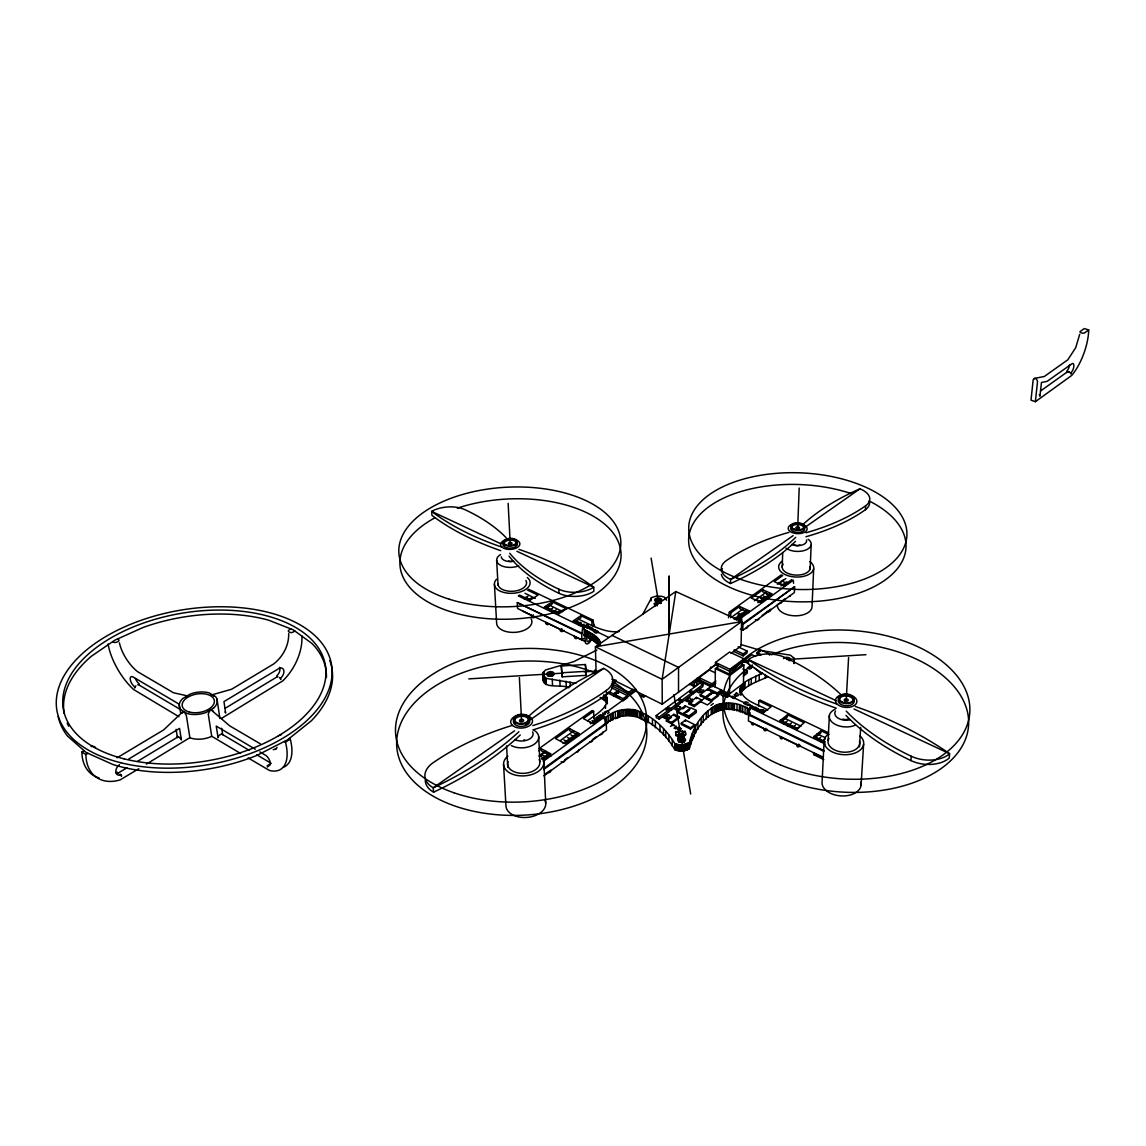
<?xml version="1.0" encoding="UTF-8"?>
<svg xmlns="http://www.w3.org/2000/svg" width="1146" height="1146" viewBox="0 0 1146 1146"><rect width="100%" height="100%" fill="white"/><g stroke="black" fill="none" stroke-linecap="round" stroke-linejoin="round"><path stroke-width="1.5" d="M685.552 734.901C661.156 733.512 691.167 741.004 684.95 731.363L675.624 731.965L675.682 732.709M750.043 712.654L749.971 715.72C721.192 697.814 696.481 719.043 689.448 748.696L683.317 750.974L676.24 750.272L676.24 744.083L674.736 743.439C660.354 719.444 629.885 695.88 603.956 718.843M677.057 750.53L677.057 744.327L676.24 744.083M677.916 750.73L677.916 744.542L677.057 744.327M677.845 711.351L677.845 712.583L682.916 715.09L682.916 713.872L690.307 708.314L685.236 705.821L677.845 711.351L682.916 713.872M678.303 732.28L678.303 731.463L682.443 731.191L682.873 734.586L678.719 734.844L678.303 731.463M678.518 692.184L678.547 667.387L612.007 635.385M678.776 750.902L678.79 744.699L677.916 744.542M678.719 734.844L678.719 734.027L682.873 733.755M678.976 718.055L678.976 716.837L673.891 714.302L666.413 719.903L666.413 721.135L671.499 723.685L678.976 718.055L675.166 716.164M690.221 692.327L690.221 690.279L699.891 683.116L702.899 684.563L702.885 686.597L693.23 693.788L688.789 691.353L679.005 698.616L679.005 700.65L682.028 702.14L691.783 694.863L691.797 692.829L682.028 700.091L682.028 702.14M679.234 742.407C682.042 729.042 687.772 748.811 679.234 739.313M679.592 742.049L679.592 738.955M680.094 741.763L680.094 738.669M568.96 687.815C562.815 683.689 540.84 690.007 543.849 677.859L543.333 678.862M679.678 751.002L679.693 744.814L678.79 744.699M679.693 744.814L680.595 744.886L680.595 751.074L682.414 751.06L682.429 744.857L689.477 742.493C696.539 712.826 721.35 691.754 750.114 709.603M680.681 741.562L680.695 738.468M680.581 701.18L680.566 703.214L670.697 710.577L667.674 709.073L667.674 707.039L677.558 699.69L680.581 701.18L670.697 708.529L670.697 710.577M681.354 741.462L681.354 738.368M681.297 723.212L681.297 724.444L690.522 729.042L694.662 725.891L694.677 724.659L685.451 720.075L681.297 723.212L690.537 727.81L694.677 724.659M681.512 751.088L681.512 744.886L682.429 744.857M682.028 741.462L682.042 738.382M682.443 731.191L682.873 734.586M682.687 741.591L682.687 738.497M683.317 750.974L683.331 744.771M683.274 741.806L683.274 738.726M683.732 742.121L683.747 739.027M683.833 713.5L683.833 715.548L688.932 718.069L696.31 712.497L696.324 710.448L691.224 707.942L683.833 713.5L688.932 716.021L696.324 710.448M684.062 742.493L684.076 739.399M684.205 750.845L684.219 744.642M684.993 732.108L684.95 731.363M685.079 750.659L685.093 744.47M685.236 705.821L685.236 707.039L682.772 708.887M543.204 680.925L542.932 673.318L545.439 670.009L573.759 661.629L596.865 650.083M685.437 721.307L685.451 720.075M685.91 750.429L685.938 744.241M686.712 750.157L686.726 743.969M687.485 749.842L687.5 743.654M688.187 749.498L688.216 743.296M688.918 718.069L688.932 716.021M688.889 742.909L688.861 749.097L689.477 742.493M689.147 704.117L689.147 702.885L696.467 697.413L701.524 699.877L701.51 701.108L694.204 706.595L689.147 704.117L692.8 701.381M689.949 683.646L689.935 684.864L697.155 679.521L697.169 678.303M690.623 744.685L690.651 738.497M690.522 729.042L690.537 727.81M692.399 733.555L692.356 739.729L694.247 735.718L694.29 729.558M693.23 693.788L693.244 691.754L702.899 684.563M694.204 706.595L694.218 705.377L701.524 699.877M695.636 733.125L695.679 726.965M696.453 698.645L696.467 697.413M697.9 729.343L697.943 723.198M715.878 683.002L712.053 685.867L699.103 679.635L699.117 677.601L709.374 670.023L715.133 672.759M700.321 695.751L700.321 694.519L707.555 689.104L712.611 691.554L712.597 692.771L705.363 698.201L700.321 695.751M701.123 724.845L701.18 718.7M703.214 722.238L703.257 716.107M705.363 698.201L705.377 696.983L712.611 691.554M706.237 718.914L706.294 712.783M706.294 697.427L706.28 698.645L711.351 701.123L718.571 695.665L718.585 694.433L713.514 691.983L706.294 697.427L711.365 699.891L718.585 694.433M707.54 690.336L707.555 689.104M708.07 717.009L708.142 710.878M740.66 663.448L743.854 664.952L743.453 683.303L729.501 693.903L712.21 685.58L708.214 688.574L708.199 689.792L717.296 694.175L721.278 691.181L721.292 689.964L717.31 692.958L717.296 694.19M710.463 667.101L710.448 668.304L714.373 665.396M600.447 644.453C599.73 636.03 589.775 632.907 583.586 629.025M711.208 714.116L711.279 707.984M711.351 701.123L711.365 699.891M711.852 707.555L711.781 713.672L719.573 709.99L719.659 703.873M712.053 685.867L712.067 683.833L715.906 680.968M712.196 686.798L712.21 685.58M712.898 712.869L712.97 706.753M713.5 693.215L713.514 691.983M714.617 711.809L714.703 705.692M715.147 686.998L715.376 668.619L718.198 666.528M715.462 662.445L715.433 664.508L729.887 671.355L743.94 660.855L743.983 658.792L729.558 652.045L715.462 662.445L729.93 669.293L743.983 658.792M715.534 711.308L715.62 705.191M716.766 710.764L716.852 704.647M717.582 664.379L717.525 668.49L729.558 674.206L741.72 665.095L741.777 662.345M717.625 710.463L717.711 704.36M718.556 710.205L718.642 704.088M720.863 709.746L720.949 703.644M721.908 709.603L721.994 703.486M722.911 709.489L722.997 703.372M724.143 709.388L724.243 703.286M725.117 709.345L725.217 703.243M726.535 709.331L726.636 703.229M728.383 703.286L728.283 709.388L729.945 709.532L730.045 703.429M795.553 541.327A268.952 137.491 -1.8 0 1 730.532 583.515L730.604 579.446A24.324 13.408 1.3 0 1 726.406 560.552A215.863 123.997 4.3 0 1 788.935 532.374M729.558 674.206L729.63 670.081M729.501 693.903L729.816 675.481L743.854 664.952M729.887 671.355L729.93 669.293M730.704 617.766L730.79 612.824L739.628 606.478L748.882 610.66L748.839 612.637L739.6 608.454L739.628 606.478M731.692 709.761L731.793 703.644M732.867 709.961L732.982 703.859M734.342 710.291L734.457 704.188M736.964 711.021L737.079 704.905M739.958 621.991L740.058 617.049L748.882 610.66M739.313 711.738L739.442 705.621M740.216 693.459C738.096 680.853 754.469 678.088 762.391 673.089M740.416 692.012L740.517 687.457M767.877 676.77C758.609 681.311 747.034 684.348 740.588 692.929L740.717 686.855M740.875 695.35L740.989 686.296M740.588 692.929L741.562 685.466M740.803 712.21L740.932 706.094M740.259 629.125L742.809 630.286L742.923 624.369L794.608 586.723L742.164 624.011L742.923 624.369M742.15 684.835L741.433 691.539M743.224 653.879L734.285 649.71L734.257 651.716L743.181 655.884L743.224 653.879L747.063 651.028L738.124 646.874M742.665 712.855L742.809 706.738M743.425 683.618L743.281 689.677L744.298 688.875L744.442 682.801M755.586 656.443L751.833 654.695L744.929 659.867L744.886 661.872L748.639 663.634M744.857 688.445L744.986 682.386M745.144 707.583L745 713.7L747.106 714.517L747.249 708.4M747.063 651.028L747.006 653.034L743.181 655.884M742.78 668.963L747.307 671.098L747.264 673.117L743.281 676.126M748.653 686.039L748.796 679.979M748.753 709.016L748.453 720.963L823.358 757.449M751.189 684.592L751.332 678.547M755.629 682.199L755.787 676.14M769.611 655.183L769.654 653.979L760.643 649.811L756.847 652.661L756.818 653.865L759.812 655.254M759.153 680.48L759.325 674.435M758.638 706.036L758.767 700.937L759.97 700.005L828.615 732.881M762.835 589.818L751.303 598.097L760.543 602.223L772.046 593.9L762.835 589.818L762.778 591.78L770.456 595.189M765.27 677.773L765.37 674.75M782.217 567.112L782.689 553.045M787.546 714.717L780.025 720.691L796.728 728.756L804.22 722.711L787.546 714.717L787.474 716.78L781.2 721.765M794.608 586.723L794.379 592.554L742.809 630.286M797.659 528.564L799.192 488.038M793.705 662.574L793.877 658.062L790.411 655.154L761.99 650.684M793.949 663.061L793.877 658.062M794.293 659.065L794.121 663.563L794.121 658.549M810.136 569.591L811.167 544.937M813.674 568.874L811.998 607.48A17.362 9.798 2.2 0 1 792.803 615.689A17.362 9.798 2.2 0 1 777.532 604.357M829.045 734.615L821.08 730.79L820.98 732.853L814.749 737.938M824.146 740.373L822.126 781.443A19.582 12.42 3.9 0 0 842.296 795.954A19.582 12.42 3.9 0 0 860.832 782.102M828.114 740.23L829.36 715.577M846.178 700.937L848.599 657.518M805.939 536.743A186.139 93.786 0.6 0 0 865.445 509.684L865.674 505.744A23.078 12.004 2.9 0 0 859.944 488.826A303.676 168.218 7.2 0 0 802.415 524.911M859.486 746.863L860.675 727.466M861.061 785.354L863.626 744.255M582.369 633.437L517.29 602.61L517.591 608.497L581.91 639.84L581.724 633.881L582.827 627.034L584.073 626.203L573.115 620.917L580.936 615.703L591.88 620.946L593.098 620.115L593.9 625.644L594.53 625.215M855.389 706.48A361.635 249.37 0.2 0 1 949.604 753.71L949.203 758.036A27.518 16.918 5.6 0 1 910.912 760.572L911.256 756.245A219.96 125.516 7 0 1 846.206 711.107M721.178 695.078L721.307 693.659M1035.368 401.702L1037.545 381.36L1036.385 378.997A5.114 4.04 54.1 0 0 1034.709 378.409L1033.162 379.827L1031.013 400.155L1035.368 401.702L1071.682 375.473A37.188 15.199 -70 0 0 1088.7 329.991L1084.36 328.558L1080.263 331.409A2.091 0.931 5.3 0 0 1080.592 332.555A5.286 2.335 5.3 0 0 1082.254 333.099A2.091 0.931 5.3 0 0 1084.603 332.841L1088.7 329.991M740.416 688.087C741.218 701.094 758.752 704.217 767.662 710.119M749.226 714.359L824.275 750.759L823.659 751.26L748.596 714.846L750 707.727L751.203 706.796L763.494 712.726L771.043 706.81L758.767 700.937M679.191 730.804L679.363 729.314M728.469 617.751L729.329 612.165L781.243 574.934L782.689 575.564L774.223 581.638L783.42 585.678L791.857 579.561M731.105 653.32L741.061 645.972L741.577 621.59L675.811 591.537L662.13 679.306L662.245 704.217L611.821 679.234M1079.69 334.331L1075.722 347.682L1067.828 359.787L1044.364 376.475L1034.251 378.452M700.063 690.007L699.877 689.033L703.042 690.565M740.015 618.897L737.609 616.147M733.454 697.126L732.595 696.267L731.091 697.026L734.3 698.573L735.345 697.599L733.97 696.926L732.623 697.756M666.686 600.275L664.465 597.166L661.586 596.264L655.899 596.178L651.644 597.596L642.791 614.17M697.097 691.095L697.069 691.683A4.469 2.679 0.4 0 0 699.332 692.786L700.779 691.697A4.326 2.607 0.4 0 0 698.516 690.594L697.585 690.737M601.621 715.505L600.633 714.617L599.172 715.663M602.853 715.749L601.564 716.68L598.986 715.577M593.657 717.811L595.934 720.992M682.987 738.984L684.334 736.291L681.569 736.477M758.222 708.486L757.134 710.577L760.185 709.431M793.705 662.044L794.379 659.566M548.189 673.289C556.154 682.285 550.882 663.348 548.304 676.312M587.64 720.891C594.545 714.732 611.864 706.896 605.675 695.235L605.819 701.338L606.893 703.3L606.764 697.198M240.56 753.438L211.709 736.262L210.176 737.021A19.081 11.073 -9.9 0 1 191.224 738.21L189.878 737.652L186.34 715.491L184.764 712.697A6.188 2.879 58 0 0 183.245 711.795L182.343 713.127M585.162 627.048L586.423 625.186L588.371 624.885M210.993 695.121L231.578 689.262L273.808 663.878C282.904 656.73 289.064 645.313 288.677 633.609M276.043 748.811L277.103 747.421M675.982 725.891L674.12 728.254L676.613 727.151L675.352 728.87L678.747 727.266M744.47 612.68C745.545 608.812 742.049 614.643 746.719 612.537M788.921 660.411L788.863 658.649L785.382 658.32M182.586 711.91L163.692 729.887L117.078 757.807M656.372 599.143C654.509 601.249 659.308 602.137 660.368 600.547C661.084 597.41 653.621 598.298 656.386 602.094M821.295 742.307L824.962 739.285M818.273 739.256L820.722 737.236M821.08 730.79L813.603 736.892L824.791 742.279M797.215 729.1L799.679 727.108M793.061 727.08L795.525 725.103M329.804 660.554A139.01 78.601 -9.5 0 1 311.34 720.791L287.646 739.757L256.89 755.415A139.01 78.601 -9.5 0 1 113.139 764.597L86.179 752.507L67.456 736.019A139.01 78.601 -9.5 0 1 58.145 716.508M787.646 726.063L791.342 723.097M783.492 724.057L787.187 721.092M780.584 721.078L783.062 719.115M759.669 711.795L762.334 709.718L763.752 709.832M765.113 710.491L762.591 713.199M747.063 705.707L749.126 704.102M736.95 695.407L734.07 694.763L735.761 696.31L738.11 695.665M735.374 693.76L736.792 692.685M677.343 729.873L679.979 727.882L681.412 728.913L678.604 728.928M710.892 705.377L713.313 703.544M738.912 620.917L740.388 619.8M718.513 692.614L716.823 693.129M743.324 674.106L747.307 671.098M691.339 715.176L692.069 714.617M719.359 694.19L721.865 692.299L723.298 693.287L720.548 693.287M671.499 723.685L671.499 722.453L678.976 716.837M701.151 700.707L704.647 698.072L711.824 701.581L707.383 704.933L700.98 701.81M686.612 712.311L689.075 710.463M670.439 726.421L673.074 724.43L674.507 725.461L671.699 725.475M666.413 721.149L671.398 717.41M758.079 652.905L760.615 651.014M699.389 692.356L701.782 691.883M669.178 715.047L667.559 716.25L665.912 714.66M676.828 709.46L679.249 708.959M687.786 701.266L690.193 700.779M665.611 718.084L668.061 717.582M732.337 668.061L735.044 666.041M692.213 698.902L690.623 700.077L689.949 697.785L687.872 698.587M702.312 691.11L703.759 690.021M659.236 719.115L659.222 717.067L669.221 709.632L666.198 708.128L656.2 715.548L656.214 717.597L659.236 719.115L669.221 711.68L669.221 709.632M676.498 706.695L678.103 705.492C677.73 706.781 683.303 706.652 679.377 708.113M693.144 685.895L693.989 684.534L691.496 685.093L694.648 686.612M698.501 683.761L696.94 684.921L696.582 682.973L695.264 682.486A1.504 0.902 0.3 0 0 694.175 683.288L694.204 683.446M662.245 704.217L716.895 663.821M697.628 680.552L696.424 681.44L697.771 682.085A1.547 0.917 0.4 0 1 698.859 681.283L700.507 682.085A1.49 0.888 0.4 0 1 699.418 682.887L699.16 682.901M699.103 679.635L699.877 679.062M545.439 773.951L549.45 771.014M567.657 757.707L564.878 759.741A5.243 3.008 54.3 0 1 561.125 761.761M596.321 736.749L592.511 739.528A5.171 3.023 54.2 0 1 589.732 741.978M762.162 615.474L770.757 609.199A4.727 3.137 53.9 0 1 766.875 611.391M784.867 598.871L782.073 600.919A4.699 3.152 53.9 0 1 779.165 603.426M543.849 775.842L606.478 730.016L606.349 723.871L604.63 716.909L603.125 716.135L592.897 723.541L583.386 718.657L593.628 711.308L592.124 710.549L539.121 748.553M543.562 769.611L606.349 723.871M642.104 696.439L643.235 694.72L640.055 695.436L643.952 697.37M544.207 768.149L605.561 723.47M623.18 700.707L627.378 697.67L627.349 695.636L618.482 691.224L614.285 694.232L614.313 696.267L623.18 700.707L623.152 698.659L627.349 695.636M593.829 722.51L595.118 721.579M600.303 717.826L598.527 719.115L597.711 716.494L595.92 717.783M604.171 715.032L604.386 713.958M542.875 759.741L550.94 753.896L541.37 748.825L538.677 750.759M579.102 733.526L565.107 743.639L555.566 738.64L569.562 728.584L579.102 733.526L579.16 735.603M736.334 620.058L737.895 618.926M543.132 761.46L604.63 716.909M742.164 624.011L741.519 617.723L793.304 580.205L793.576 583.3M539.422 756.202L546.141 751.361M778.822 583.643L785.855 578.572M612.293 686.053L628.81 694.275L628.782 692.227L632.979 689.204M738.153 614.242L741.261 616.491M628.81 694.275L635.801 689.219M733.798 618.897L735.36 617.766M738.311 615.631L739.442 614.829M541.485 759.082L548.662 753.896M563.03 743.51L577.398 733.125M590.333 723.771L636.317 690.537M734.629 619.47L746.232 611.076M757.835 602.696L769.439 594.301M781.042 585.921L786.844 581.724M623.882 699.576L624.412 698.458M538.949 755.973L544.679 751.848M560.437 740.502L573.315 731.22M732.767 616.319L742.837 609.07M754.34 600.776L765.843 592.496M777.346 584.202L783.09 580.062M607.624 692.915L613.497 695.851L613.454 693.817L617.651 690.809L611.778 687.887M613.497 695.851L617.694 692.843L617.651 690.809M1040.568 390.987L1066.511 372.464M616.448 681.025L612.25 684.019L628.782 692.227M615.832 679.936L614.17 681.111L614.156 679.893M514.568 730.804L433.245 787.803L433.603 792.187A313.331 175.295 -7.9 0 0 520.255 734.987M530.598 719.573L603.67 668.39A26.387 15.686 -2 0 1 606.363 690.451L606.463 694.705A213.457 120.301 -4.5 0 1 532.976 729.916M793.147 535.626L730.604 579.446A269.281 137.233 -1.8 0 0 795.711 537.331M804.779 527.475L859.944 488.826M675.811 591.537L595.419 646.802L596.063 671.441M593.356 631.002L595.49 629.555M581.91 639.84L585.119 637.649L585.234 641.602A4.842 2.65 -63.9 0 0 588.528 643.364A4.842 2.65 -63.9 0 0 591.608 637.248M591.637 627.707L589.832 629.125L591.236 629.799M578.873 625.258L581.566 622.851M581.409 625.96L584.159 624.112M574.49 622.034L580.993 617.68L580.936 615.703M578.042 623.61L580.177 622.178M557.2 613.325L559.764 611.635M552.329 612.451L556.182 609.916M550.037 609.887L552.616 608.197M552.157 601.908L544.307 607.022L558.646 613.941L566.482 608.77L552.157 601.908L552.229 603.885L545.697 608.154M546.47 608.168L549.049 606.478M528.793 599.63L531.372 597.968M523.98 598.771L527.862 596.278M248.166 757.964L269.453 770.47A46.198 22.404 57.4 0 0 285.483 742.164L290.296 739.098L289.222 738.482M275.198 749.455L275.985 748.954L273.264 749.699M605.117 718.084L605.26 724.229C630.271 702.498 661.672 726.278 674.736 749.627L676.24 750.272M138.838 768.708L120.029 779.939A47.674 32.059 -54 0 1 85.893 754.526L81.882 751.991L84.116 750.687M146.344 764.138L189.878 737.652M221.264 718.542L282.861 680.824A44.293 28.979 -58.8 0 0 301.899 635.987M605.26 724.229L608.368 722.367L608.225 716.221M225.06 708.371L275.914 677.558M119.413 772.318L126.905 767.791M137.377 761.445L177.816 736.978M128.438 759.211L179.55 728.398L181.397 739.958A2.55 1.175 57.7 0 0 179.994 737.823A6.446 2.965 57.7 0 0 178.475 736.907L177.229 736.104L176.112 729.357M326.424 677.53A132.664 75.006 -9.5 0 0 311.898 643.422L293.204 629.813L290.883 628.91L289.193 629.899A2.507 1.39 -7.3 0 0 288.634 631.632A6.332 3.51 -7.2 0 0 290.153 632.449A2.507 1.39 -7.3 0 0 293.19 632.062L294.894 631.045M85.893 754.526L87.97 753.309M620.129 710.663L620.244 716.794L615.445 718.7L615.316 712.568M583.414 626.203L586.423 625.186M726.535 696.324C730.79 698.788 722.267 695.923 729.486 695.966M748.539 704.561L750.286 704.661M589.603 722.352L590.648 722.281M743.367 614.972L739.141 613.54M593.957 630.587L592.31 630.501M752.865 708.5L757.076 707.927L754.928 706.896M619.184 631.575C604.687 633.165 591.35 625.071 578.73 619.284M724.673 693.946L724.945 693.932A1.518 0.917 1 0 1 726.32 694.591L722.252 695.593L724.229 696.553M745.616 704.647L743.74 703.186A3.51 2.12 1.5 0 1 745.874 701.782L748.137 702.699M607.509 713.757L609.085 712.397A3.538 2.149 -1.7 0 0 606.836 711.05L604.357 712.153M688.846 716.866L687.858 716.852M675.624 732.38L678.733 732.179M681.626 739.987L682.93 739.901M711.007 685.222L713.141 685.079M627.091 693.645L630.314 693.445M561.325 665.984L585.362 664.522L586.107 671.298L586.222 675.352L562.113 676.828L561.325 665.984L562.113 676.828M561.955 672.774L586.107 671.298M468.8 678.876L562.93 673.132M584.216 671.843L596.622 671.083M740.731 662.316L747.994 661.872M787.202 659.494L865.946 654.681M596.751 630.529L598.413 631.847A3.352 1.934 -1.7 0 1 596.235 633.108L594.158 632.291M657.016 600.06L658.205 600.003M656.787 603.77L656.773 602.982L660.583 602.767M657.761 603.698L654.337 603.512L661.185 603.111M630.859 709.302L630.945 715.433L628.839 715.419L628.739 709.302M680.595 744.886L681.512 744.886M693.745 685.451L696.095 685.552M642.877 695.88L645.828 696.009M211.48 694.705L211.852 694.72A6.117 2.922 57.9 0 1 213.371 695.608L213.815 696.052M752.578 666.17L749.541 665.869L752.707 667.359M542.86 674.364L546.126 678.389L575.965 683.36M591.651 629.125L593.055 628.567L591.479 627.807M751.504 705.435C755.873 708.429 745.545 705.864 752.65 706.738M576.911 620.788C581.366 623.152 570.622 621.691 577.555 622.149M736.205 617.164L739.442 617.809M594.158 719.072L597.553 719.817M760.514 650.355L741.032 644.582M1068.573 371.805L1069.304 372.049L1067.843 372.364M290.883 628.91L268.493 620.144A132.664 75.006 -9.5 0 0 143.408 627.335L114.872 640.156L91.207 656.372A132.664 75.006 -9.5 0 0 64.233 713.528M783.219 581.71L787.746 583.686M780.426 583.729L784.938 585.721M766.23 593.972L770.771 595.992M763.365 596.035L767.906 598.054M760.514 598.097L765.041 600.132M757.635 600.175L762.176 602.209M741.949 613.01L744.485 614.156M729.329 612.165L730.79 612.824M740.058 617.049L741.519 617.723M756.847 652.661L761.359 654.753M500.802 543.748L431.641 511.388L431.942 515.342A260.357 129.67 -0.3 0 0 500.773 550.682M516.86 551.255L593.728 587.225L593.843 591.307A24.539 13.623 -1.9 0 1 558.962 593.299A195.336 103.269 0.2 0 1 509.039 556.154M836.336 700.722L748.424 659.595L748.338 663.792A289.48 156.787 5.2 0 0 836.279 708.199M854.028 709.002L949.604 753.71A27.561 16.889 5.6 0 1 911.256 756.245M744.929 659.867L748.696 661.629M715.376 668.619L729.816 675.481M528.65 589.259L593.098 620.115M527.418 590.047L537.975 595.103L530.111 600.175L519.539 595.075L518.293 595.877L582.827 627.034M736.09 693.23L739.299 694.763M524.997 593.284L535.311 598.398M548.175 604.587L562.643 611.549M785.211 718.556L801.183 726.235M817.141 733.913L825.321 737.666M699.117 677.601L712.067 683.833M588.328 626.117L590.262 627.034L586.193 627.55L588.127 628.481M761.159 709.904L762.72 710.649M525.627 597.367L530.412 599.673M546.384 607.38L559.162 613.54M575.134 621.232L608.669 637.405M696.668 679.822L711.136 686.798M720.777 691.439L764.167 712.354M780.225 720.103L797.903 728.627M813.975 736.362L825.22 741.791M581.151 625.114L582.54 625.788M750 707.727L825.206 744.026M708.214 688.574L717.31 692.958M517.29 602.61L581.724 633.881M586.91 636.703L589.975 638.895A2.407 1.318 -63.9 0 1 588.485 641.388A2.407 1.318 -63.9 0 1 586.91 640.972L586.695 636.03M700.321 694.519L705.377 696.983M690.221 690.279L693.244 691.754M707.454 698.544L710.649 700.091M522.519 611.062L531.529 615.445A4.756 2.722 -63.7 0 0 535.755 616.577M585.234 641.602L574.332 636.302A4.828 2.664 -63.9 0 0 576.825 638.494M823.043 757.463L813.517 752.822A5.214 2.306 -64.5 0 0 815.594 754.899M814.276 754.97L823.788 759.612M689.147 702.885L694.218 705.377M679.005 698.616L682.028 700.091M667.674 707.039L670.697 708.529M687.127 716.637L685.996 715.763M667.746 714.789L669.866 715.849M666.413 719.903L671.499 722.453M609.042 691.611L613.454 693.817M614.285 694.232L623.152 698.659M656.2 715.548L659.222 717.067M608.984 692.743L609.873 693.187M618.639 697.57L619.528 698.014M600.089 697.441L605.819 701.338M639.826 718.241L646.903 721.808L646.874 719.76M602.538 713.013L605.131 714.33M592.038 720.59L595.605 722.625M583.758 634.97L592.167 639.783L598.728 645.112L598.584 639.139M577.57 734.772L569.634 730.647L569.562 728.584M570.866 734.915L575.564 737.365M567.385 737.422L572.083 739.886M563.889 739.944L568.602 742.407M546.255 752.678L549.392 754.34M551.025 755.988L541.456 750.902L541.37 748.825M542.703 755.243L547.416 757.75M179.994 737.823L181.197 738.497M117.508 638.967L118.41 639.482A2.579 1.39 -10 0 1 118.439 641.187A6.518 3.495 -10.1 0 1 117.164 641.961A2.579 1.39 -10 0 1 113.583 642.161L112.695 641.645M284.28 741.462L285.483 742.164M260.414 743.883L229.658 725.819L211.279 710.062A6.289 4.126 -56.5 0 0 209.446 711.165L208.271 714.116L211.709 736.262M255.357 749.24L216.236 726.091L218.055 737.652A2.593 1.676 -56.4 0 1 219.244 735.374A6.547 4.226 -56.3 0 1 221.063 734.257A2.593 1.676 -56.4 0 1 222.682 734.815L221.751 728.226M259.87 751.905L265.886 755.472A6.532 3.152 56.9 0 1 270.241 762.692A6.532 3.152 56.9 0 1 267.276 765.571L267.577 767.046A2.636 1.69 -58 0 1 267.691 766.43M222.038 734.228L249.183 750.301M256.733 754.77L270.685 763.035M139.841 685.48L180.982 709.875M178.934 716.708L133.638 689.548A44.279 20.37 58.8 0 1 108.053 644.023M747.679 662.675L746.948 661.758M754.125 667.617L761.531 674.092M212.64 710.319L213.07 711.222M542.932 673.318L543.892 682.414L543.304 672.301M119.413 642.806C121.791 653.951 129.856 665.64 137.663 671.714L173.447 692.757L188.474 696.123L187.486 696.109A6.231 4.14 -56.1 0 0 185.652 697.183M786.743 658.778L786.93 659.494M177.229 736.104L177.53 737.623A2.55 1.175 57.7 0 1 178.475 736.907M117.637 773.837L117.336 772.275A6.761 4.498 -53.5 0 1 115.832 772.705M685.494 734.987L684.95 731.778M651.1 558.131L658.807 603.627M673.92 694.591L680.165 731.234M680.638 734.744L690.68 794.063M656.773 602.982L657.145 605.933L657.131 605.131M675.624 731.965L676.154 735.589M654.337 603.512L654.824 606.478M180.581 712.583L179.22 704.217L132.707 676.77A6.231 2.851 58.5 0 0 130.272 679.736A6.231 2.851 58.5 0 0 134.44 686.612L134.741 688.03A2.521 1.676 -54.1 0 1 135.93 685.838M217.009 699.132L219.917 718.427M586.222 675.352L585.362 664.522M550.424 673.891L550.481 674.636M494.413 584.331L496.648 623.281A17.663 10.042 -3.2 0 0 517.204 632.134A17.663 10.042 -3.2 0 0 531.099 618.682M503.567 764.468L505.959 805.925A19.926 12.778 -4 0 0 529.237 817.155A19.926 12.778 -4 0 0 544.794 800.008M496.648 560.294L498.037 585.162M506.575 745.888L507.778 767.218M519.382 677.587L521.616 721.407M508.136 503.309L510.257 544.221M538.706 736.692L539.838 761.574M543.892 761.846L545.725 803.246M546.126 678.389L546.384 684.449M545.525 678.045L545.783 684.105M544.952 677.658L545.21 683.718L544.45 677.257M544.006 676.813L544.264 682.873M543.591 671.814L543.791 676.341M543.075 672.802L543.591 681.942M552.1 672.745L552.229 675.768M551.57 672.53L551.684 675.567M550.94 672.43L551.068 675.452M550.295 672.416L550.424 675.438M549.65 672.501L549.779 675.524M549.063 672.688L549.178 675.71M548.562 672.96L548.676 675.982M552.53 673.017L552.644 676.054M552.257 679.062L552.501 685.136M509.755 553.289A195.579 103.083 0.2 0 0 558.818 589.202L558.962 593.299M559.864 680.094L560.093 686.153M566.081 681.197L566.296 687.271M570.092 682.028L570.25 686.569M586.423 630.486L586.594 636.445M585.391 629.956L585.563 635.901M584.073 626.203L584.36 636.145M591.88 620.946L592.009 625.902M591.995 633.824L592.167 639.783M593.628 711.308L593.814 718.141M590.319 632.735L590.476 638.709M588.715 631.775L588.886 637.735M587.54 631.088L587.712 637.047M597.31 637.806L597.467 643.78M595.762 636.531L595.92 642.505M594.273 635.4L594.43 641.373L593.442 640.671L593.284 634.698M595.175 669.708L595.204 670.926M600.103 641.875L600.175 644.854M599.702 640.929L599.788 643.909M599.215 640.041L599.329 644.525M598.069 638.537L598.212 644.51M607.122 698.444L607.351 703.773M606.965 697.828L607.079 702.412M606.392 696.41L606.535 702.512M606.076 695.808L606.22 701.911M606.406 717.296L606.549 723.441M605.231 694.72L605.36 700.822M605.46 705.349L605.518 708.414M604.4 695.507L604.515 700.077M603.613 694.949L603.727 699.518M613.21 713.571L613.339 719.702M611.907 714.23L612.036 720.361M610.259 715.09L610.388 721.235M619.026 711.021L619.141 717.152M618.482 691.224L618.525 693.258M617.68 711.523L617.794 717.654M623.381 709.89L623.496 716.006L621.891 716.35L621.791 710.234M629.77 709.288L629.87 715.419M627.478 709.36L627.578 715.491M626.504 709.446L626.604 715.562M625.1 709.603L625.2 715.734M634.297 709.603L634.383 715.72M633.294 709.46L633.38 715.591M632.22 709.374L632.306 715.505M639.769 711.351L639.84 717.482M637.72 710.534L637.792 716.665M636.646 710.162L636.718 716.293M635.242 709.775L635.328 715.906M641.846 712.368L641.918 718.499M641.144 712.01L641.216 718.141M648.35 716.436L648.407 722.582M645.9 714.803L645.957 720.934M652.446 719.316L652.489 725.461M651.086 597.926L651.114 600.876M659.194 598.771L659.208 601.722M658.592 598.67L658.621 601.621M657.976 598.656L657.99 601.607M657.374 598.742L657.389 601.679M656.83 598.914L656.844 601.851M655.354 721.593L655.397 727.753M663.505 728.999L663.534 735.173M660.425 599.516L660.583 603.555M660.139 599.215L660.153 602.151M659.724 598.957L659.738 601.894M660.024 725.59L660.067 731.75M669.164 576.18L669.293 634.726M669.049 576.194L669.178 634.741M668.906 735.059L668.92 741.233M666.198 708.128L666.198 710.176M665.726 731.363L665.754 737.537M674.736 743.439L674.736 749.627M673.891 714.302L673.891 715.534M672.258 739.671L672.272 745.86M675.452 743.783L675.467 749.971M1068.115 371.705A2.063 1.619 51.9 0 0 1066.711 372.55L1066.783 371.189A5.229 2.12 -69.8 0 0 1069.505 365.101M1069.762 372.278A2.063 1.619 51.9 0 1 1070.894 373.983L1071.095 372.665A5.229 2.12 -69.8 0 0 1073.816 366.562A5.229 2.12 -69.8 0 0 1072.155 363.597L1047.129 381.346L1041.47 382.478L1039.909 396.23A2.106 1.647 53.6 0 0 1039.193 394.811M68.66 726.263A132.664 75.006 -9.5 0 1 67.156 723.14M225.074 711.938A2.507 1.203 57.7 0 1 225.633 713.07L223.971 701.61L279.352 668.276A6.246 4.025 -58.7 0 1 283.879 670.825A6.246 4.025 -58.7 0 1 280.612 678.088L280.784 679.506A2.45 1.189 56.6 0 0 279.395 677.472M98.986 777.876A47.602 32.088 -53.9 0 1 81.882 751.991M119.413 764.654A6.761 4.498 -53.6 0 0 115.904 772.418A6.761 4.498 -53.6 0 0 121.304 774.782L121.49 776.286A2.607 1.175 58.8 0 0 120.086 774.08M135.443 678.489A6.217 2.851 58.5 0 0 139.21 683.875L139.368 685.365A2.521 1.676 -54.1 0 0 137.749 684.778M91.107 746.633A2.793 1.59 -11.9 0 1 93.829 746.461A7.062 4.04 -11.9 0 1 95.362 747.421A2.793 1.59 -11.9 0 1 95.548 747.808M279.552 667.359A6.231 4.025 -58.6 0 1 276.659 675.882L276.931 677.358A2.45 1.189 56.6 0 1 277.891 676.627M117.909 773.192A2.607 1.175 58.8 0 1 118.568 773.12M290.296 739.098A46.112 22.462 57.4 0 1 283.22 767.29M267.949 765.8A2.636 1.69 -58 0 1 268.751 764.697M270.571 763.537A2.636 1.69 -58.1 0 1 271.072 763.437M279.495 735.274A2.707 1.604 -8.6 0 1 281.429 734.686M278.234 736.147A6.833 4.054 -8.5 0 1 278.693 735.775M783.477 658.606A3.725 2.177 2.2 0 1 788.735 657.632A3.725 2.177 2.2 0 1 789.909 660.884M616.863 696.696A1.547 0.931 -1.4 0 1 616.262 696.224M910.912 760.572A219.66 125.702 7 0 1 845.977 715.376M771.545 654.81A123.052 74.705 3.7 0 1 966.293 707.741A123.052 74.705 3.7 0 1 814.62 788.534A123.052 74.705 3.7 0 1 752.435 664.995M841.479 695.178A235.073 148.708 -0.9 0 0 784.723 657.389A26.114 15.442 1.9 0 0 748.424 659.595A289.852 156.515 5.2 0 0 836.494 703.945M853.469 699.203A8.051 4.842 3.6 0 1 847.539 705.778A8.051 4.842 3.6 0 1 838.17 700.163M838.643 698.96A8.051 4.842 3.6 0 1 839.617 697.885M852.338 695.923A10.729 6.446 3.6 0 1 851.507 706.781A10.729 6.446 3.6 0 1 835.491 701.08A10.729 6.446 3.6 0 1 849.874 695.049M849.945 719.817A10.686 6.475 3.7 0 1 838.199 718.213A10.686 6.475 3.7 0 1 835.463 711.079M839.889 701.581A6.976 4.197 3.6 0 1 845.949 695.88A6.976 4.197 3.6 0 1 852.767 701.796M847.825 719.101A3.997 2.435 3.7 0 1 842.955 719.015M855.546 725.06A16.015 9.727 3.7 0 1 832.97 722.911A16.015 9.727 3.7 0 1 835.105 709.245M767.462 729.386A5.128 2.392 -64.4 0 1 763.694 728.541L751.475 722.596A5.114 2.407 -64.3 0 0 753.667 724.702M765.958 728.441A2.55 1.189 -64.4 0 1 765.657 728.383M800.438 745.444A5.186 2.335 -64.4 0 1 796.728 744.642L780.125 736.563A5.157 2.364 -64.4 0 0 782.274 738.654M799.335 744.413A2.564 1.16 -64.4 0 1 798.447 744.227M859.486 741.29A15.886 9.813 3.8 0 1 842.396 752.091A15.886 9.813 3.8 0 1 829.031 738.311M860.087 736.004A19.854 12.262 3.8 0 1 857.007 752.148A19.854 12.262 3.8 0 1 830.578 750.988A19.854 12.262 3.8 0 1 827.77 734.6M865.674 505.744A186.354 93.6 0.6 0 1 806.096 532.747M869.198 500.802A23.063 12.033 2.9 0 1 865.445 509.684M870.272 501.533A108.77 58.632 2.1 0 1 838.113 598.57A108.77 58.632 2.1 0 1 688.889 536.299A108.77 58.632 2.1 0 1 851.22 493.582M730.532 583.515A24.295 13.423 1.3 0 1 721.35 574.39M721.421 570.88A24.295 13.423 1.3 0 1 722.395 568.617M804.177 527.217A7.12 3.796 2.1 0 1 797.802 532.374A7.12 3.796 2.1 0 1 791.055 527.002M803.274 524.653A9.483 5.057 2.1 0 1 804.22 532.417A9.483 5.057 2.1 0 1 789.766 531.185A9.483 5.057 2.1 0 1 793.877 523.851M806.54 540.024A9.454 5.085 2.1 0 1 802.1 545.038A9.454 5.085 2.1 0 1 791.6 544.493M792.044 528.936A6.16 3.295 2.1 0 1 797.573 524.481A6.16 3.295 2.1 0 1 803.446 529.123M799.951 544.923A3.538 1.905 2.1 0 1 794.321 544.823M808.116 539.25A14.153 7.65 2.1 0 1 805.925 549.965A14.153 7.65 2.1 0 1 785.998 548.203M747.708 626.045A4.785 3.137 53.9 0 1 745.731 628.567M790.31 595.719A4.684 3.152 53.8 0 1 789.895 596.493M759.139 618.525A4.756 3.137 53.9 0 1 755.415 619.757M810.079 566.539A14.053 7.721 2.2 0 1 794.636 575.005A14.053 7.721 2.2 0 1 783.148 564.161M809.864 561.683A17.562 9.655 2.2 0 1 808.331 574.69A17.562 9.655 2.2 0 1 784.566 574.304A17.562 9.655 2.2 0 1 782.131 561.239M506.145 537.703A213.614 116.591 -6.5 0 0 464.846 509.641A23.665 12.405 -3.8 0 0 431.641 511.388A260.658 129.412 -0.3 0 0 501.991 547.143M457.383 508.151A110.704 60.079 -2.9 0 1 620.86 551.384A110.704 60.079 -2.9 0 1 469.33 616.29A110.704 60.079 -2.9 0 1 435.136 517.677M558.818 589.202A24.567 13.609 -1.9 0 0 593.728 587.225A325.364 191.611 -7.3 0 0 518.952 549.378M516.373 541.943A7.234 3.896 -2.9 0 1 515.084 546.957A7.234 3.896 -2.9 0 1 505.787 547.459A7.234 3.896 -2.9 0 1 503.868 542.631M514.769 539.494A9.655 5.186 -2.9 0 1 517.304 547.53A9.655 5.186 -2.9 0 1 502.063 547.287A9.655 5.186 -2.9 0 1 507.449 539.379M509.913 539.064A9.655 5.186 -2.9 0 1 512.42 539.107M513.695 561.211A9.612 5.214 -2.9 0 1 501.275 556.827M504.885 545.396A6.274 3.366 -2.9 0 1 509.984 540.067A6.274 3.366 -2.9 0 1 515.743 544.808M512.95 561.096A3.596 1.963 -2.9 0 1 508.58 561.024M518.708 565.909A14.411 7.836 -3 0 1 499.914 564.935A14.411 7.836 -3 0 1 500.544 554.549M533.42 615.216A2.364 1.347 -63.7 0 1 533.234 614.843M548.203 624.541A4.785 2.707 -63.8 0 1 545.668 622.335L559.936 629.283A4.799 2.679 -63.8 0 0 564.104 630.372M562.07 629.269A2.378 1.332 -63.8 0 1 561.626 628.667M525.914 580.506A14.296 7.907 -3 0 1 514.626 591.092A14.296 7.907 -3 0 1 497.98 584.131M527.346 577.541A17.878 9.884 -3 0 1 524.238 590.305A17.878 9.884 -3 0 1 501.232 591.594A17.878 9.884 -3 0 1 496.547 579.274M512.391 725.375A250.157 167.975 -2.1 0 0 433.102 762.749A28.263 17.648 -5.5 0 0 433.245 787.803A313.76 175.037 -7.8 0 0 518.894 731.735M433.603 792.187A28.235 17.677 -5.5 0 1 425.266 780.082M612.408 681.498A125.272 76.94 -3.7 0 1 558.088 810.466A125.272 76.94 -3.7 0 1 398.479 729.959A125.272 76.94 -3.7 0 1 596.207 673.318M606.363 690.451A213.743 120.115 -4.4 0 1 532.761 725.604M529.294 715.663A347.668 229.429 3.4 0 1 603.67 668.39M612.781 683.102A26.344 15.715 -2 0 1 606.463 694.705M528.521 718.485A8.194 4.985 -3.6 0 1 522.991 726.292A8.194 4.985 -3.6 0 1 513.637 720.619M532.632 731.922A10.873 6.675 -3.6 0 1 528.077 739.757A10.873 6.675 -3.6 0 1 514.869 739.528M524.023 714.86A10.93 6.647 -3.6 0 1 530.784 724.673A10.93 6.647 -3.6 0 1 512.921 725.805A10.93 6.647 -3.6 0 1 518.393 715.204M526.788 723.284A7.105 4.312 -3.6 0 1 525.369 724.057M514.482 720.992A7.105 4.312 -3.6 0 1 522.218 716.221A7.105 4.312 -3.6 0 1 528.492 721.235M524.624 739.772A4.068 2.507 -3.7 0 1 523.665 740.087M533.449 729.973A16.302 10.027 -3.7 0 1 534.394 744.141A16.302 10.027 -3.7 0 1 511.345 745.588M550.782 770.04A5.272 2.994 54.3 0 1 548.046 772.461M578.787 749.57A5.2 3.008 54.3 0 1 576.939 752.091M602.681 732.093A5.143 3.037 54.2 0 1 599.888 734.543M539.121 759.54A16.159 10.099 -3.8 0 1 524.381 773.306A16.159 10.099 -3.8 0 1 508.022 761.56M540.726 755.758A20.198 12.62 -3.8 0 1 536.443 772.562A20.198 12.62 -3.8 0 1 509.583 772.834A20.198 12.62 -3.8 0 1 507.864 756.088M680.438 738.038L678.231 739.299L677.802 736.72L680.438 738.038M751.174 668.333L749.699 669.063A4.383 2.579 1.5 0 1 747.45 668.003L748.839 666.958A4.255 2.521 1.4 0 1 751.088 668.018L751.174 668.333M689.262 700.922L687.729 701.681A4.34 2.621 0.2 0 1 685.466 700.578L686.927 699.475A4.355 2.636 0.1 0 1 689.19 700.593L689.262 700.922M678.303 709.116L676.756 709.89A4.527 2.75 -0.1 0 1 674.493 708.758L675.968 707.655A4.383 2.664 -0.1 0 1 678.231 708.772L678.303 709.116M667.101 717.74L665.54 718.513A4.398 2.679 -0.3 0 1 663.276 717.382L664.766 716.264A4.398 2.693 -0.4 0 1 667.044 717.396L667.101 717.74M213.93 707.77L206.366 712.354A19.238 10.987 -9.6 0 1 187.256 713.528L180.925 709.804A19.238 10.987 -9.6 0 1 182.73 698.559L190.308 694.061A19.238 10.987 -9.6 0 1 209.174 692.915L215.491 696.553A19.238 10.987 -9.6 0 1 213.93 707.77M741.577 621.59L662.13 679.306L595.419 646.802L741.577 621.59M189.09 711.953A16.273 9.283 -9.6 0 0 214.331 702.169A16.273 9.283 -9.6 0 0 191.382 695.507A16.273 9.283 -9.6 0 0 189.09 711.953M120.989 762.792A139.196 78.487 -9.4 0 0 332.039 674.836A139.196 78.487 -9.4 0 0 129.613 624.699A139.196 78.487 -9.4 0 0 120.989 762.792M124.198 758.881A132.85 74.905 -9.4 0 0 325.879 675.209A132.85 74.905 -9.4 0 0 132.979 627.063A132.85 74.905 -9.4 0 0 124.198 758.881M547.903 675.624A3.767 2.235 -2.7 0 0 554.105 674.249A3.767 2.235 -2.7 0 0 549.249 671.814A3.767 2.235 -2.7 0 0 547.903 675.624M679.163 741.877A3.925 2.435 0 0 0 685.509 740.359A3.925 2.435 0 0 0 680.223 737.709A3.925 2.435 0 0 0 679.163 741.877M655.927 601.564A3.567 2.02 -0.4 0 0 661.715 600.318A3.567 2.02 -0.4 0 0 656.945 598.126A3.567 2.02 -0.4 0 0 655.927 601.564M780.297 764.84A123.567 74.375 3.6 0 0 969.774 712.783A123.567 74.375 3.6 0 0 789.35 636.317A123.567 74.375 3.6 0 0 780.297 764.84M841.665 702.584A8.051 4.842 3.6 0 0 854.3 699.561A8.051 4.842 3.6 0 0 842.897 694.275A8.051 4.842 3.6 0 0 841.665 702.584M842.281 702.083A6.976 4.197 3.6 0 0 853.24 699.461A6.976 4.197 3.6 0 0 843.356 694.877A6.976 4.197 3.6 0 0 842.281 702.083M845.06 701.023A2.02 1.203 3.6 0 0 848.226 700.278A2.02 1.203 3.6 0 0 845.376 698.945A2.02 1.203 3.6 0 0 845.06 701.023M736.978 577.971A109.171 58.331 2.1 0 0 906.672 537.975A109.171 58.331 2.1 0 0 749.77 477.467A109.171 58.331 2.1 0 0 736.978 577.971M793.533 529.524A7.12 3.796 2.1 0 0 804.807 527.174A7.12 3.796 2.1 0 0 794.88 523.034A7.12 3.796 2.1 0 0 793.533 529.524M794.092 529.137A6.174 3.28 2.1 0 0 803.876 527.088A6.174 3.28 2.1 0 0 795.252 523.493A6.174 3.28 2.1 0 0 794.092 529.137M796.642 528.507A1.776 0.945 2.1 0 0 799.464 527.919A1.776 0.945 2.1 0 0 796.986 526.874A1.776 0.945 2.1 0 0 796.642 528.507M449.404 599.258A111.119 59.764 -2.9 0 0 620.688 546.012A111.119 59.764 -2.9 0 0 459.374 495.43A111.119 59.764 -2.9 0 0 449.404 599.258M505.214 545.238A7.248 3.882 -2.9 0 0 517.204 542.832A7.248 3.882 -2.9 0 0 508.007 538.577A7.248 3.882 -2.9 0 0 505.214 545.238M505.873 544.837A6.274 3.366 -2.9 0 0 516.259 542.746A6.274 3.366 -2.9 0 0 508.294 539.05A6.274 3.366 -2.9 0 0 505.873 544.837M508.982 544.178A1.805 0.974 -2.9 0 0 511.976 543.576A1.805 0.974 -2.9 0 0 509.684 542.502A1.805 0.974 -2.9 0 0 508.982 544.178M453.816 792.731A125.802 76.624 -3.6 0 0 646.645 723.527A125.802 76.624 -3.6 0 0 462.841 659.623A125.802 76.624 -3.6 0 0 453.816 792.731M515.958 723.155A8.194 4.985 -3.6 0 0 529.495 720.032A8.194 4.985 -3.6 0 0 519.052 714.603A8.194 4.985 -3.6 0 0 515.958 723.155M516.703 722.625A7.105 4.312 -3.6 0 0 528.435 719.932A7.105 4.312 -3.6 0 0 519.382 715.219A7.105 4.312 -3.6 0 0 516.703 722.625M520.184 721.522A2.048 1.246 -3.6 0 0 523.564 720.748A2.048 1.246 -3.6 0 0 520.972 719.373A2.048 1.246 -3.6 0 0 520.184 721.522"/></g></svg>
